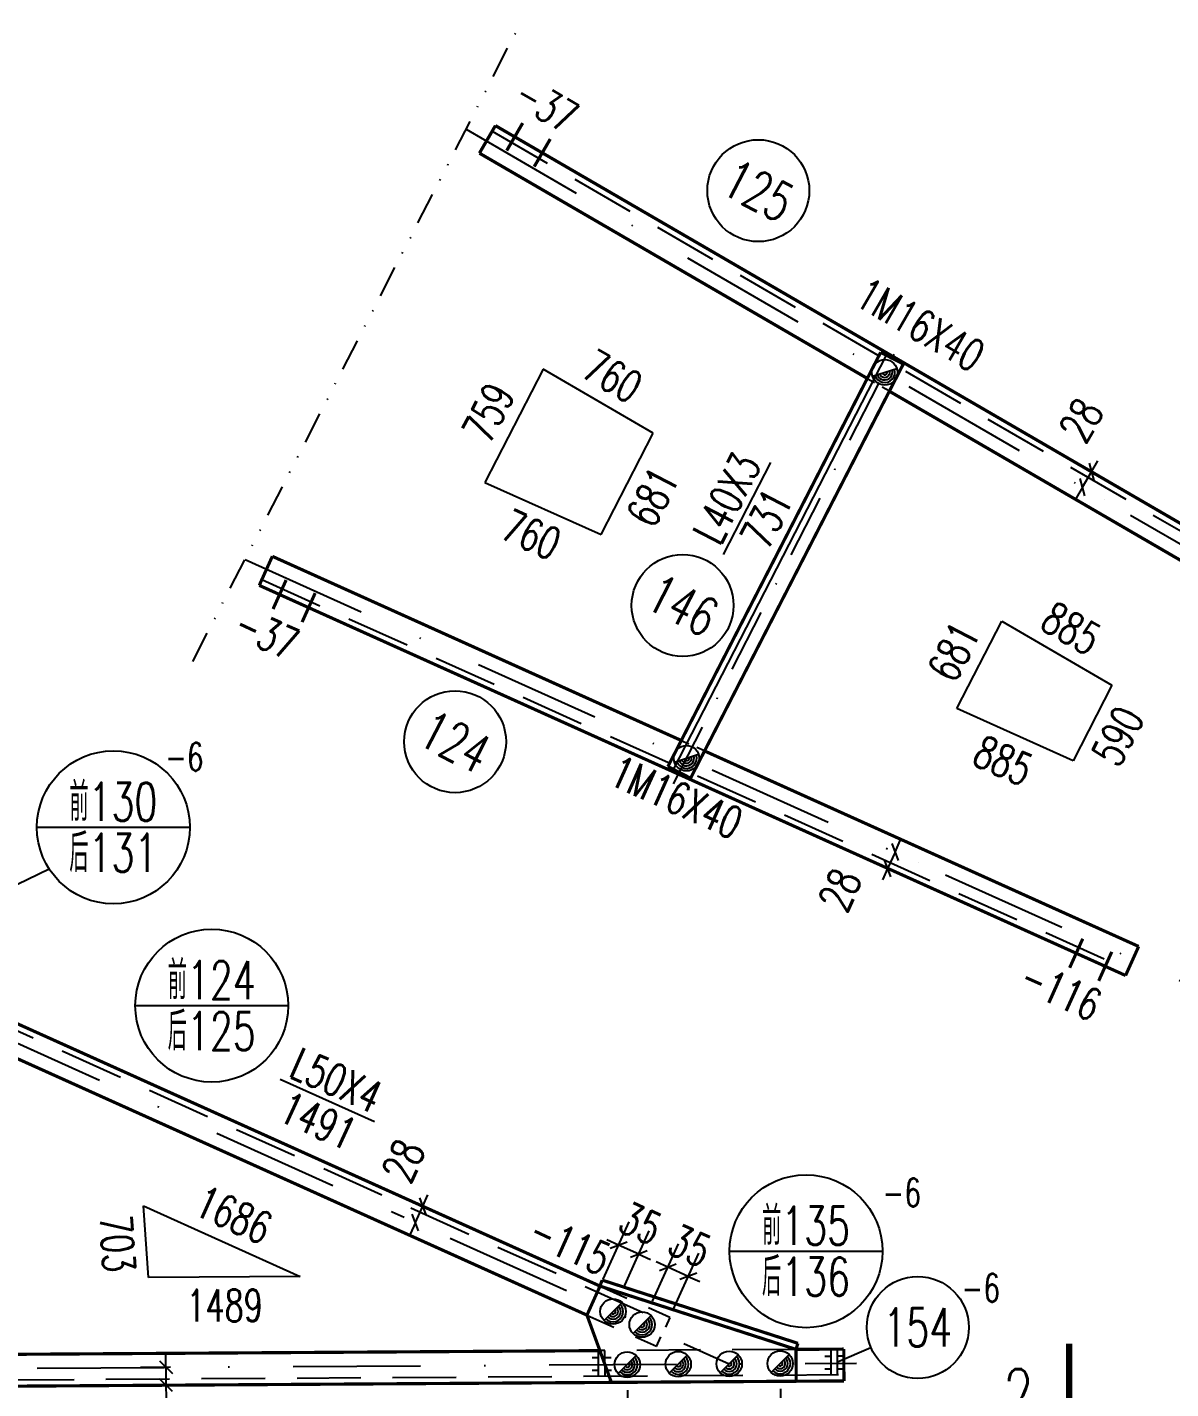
# Model space of a CAD drawing. Header units: millimetres. Extents: x 34238 to 35079, y -7738 to -7144.
# Drawn here: x 34425.4 to 34515.1, y -7504.7 to -7397.9 of the extents above; entities that cross this region are included whole.
import ezdxf
from ezdxf.enums import TextEntityAlignment as Align

# ---------------------------------------------------------------- set-up
doc = ezdxf.new("R2010")
doc.units = ezdxf.units.MM
doc.header["$LTSCALE"] = 10
for name, pattern in [('DASHDOT', [1, 0.5, -0.25, 0, -0.25]), ('DASHDOTX2', [2, 1, -0.5, 0, -0.5]), ('DASHED', [0.75, 0.5, -0.25]), ('DIVIDE2', [0.625, 0.25, -0.125, 0, -0.125, 0, -0.125])]:
    doc.linetypes.add(name, pattern=pattern)
for name, color, linetype in [('$TD_AUDIT_GENERATED_(886)', 4, 'Continuous'), ('1', 1, 'DASHED'), ('2', 1, 'Continuous'), ('3', 1, 'Continuous'), ('4', 2, 'DASHDOTX2'), ('5', 2, 'DASHDOT'), ('7', 3, 'DIVIDE2')]:
    doc.layers.add(name, color=color, linetype=linetype)
doc.styles.add('DXT', font='simplex.shx', dxfattribs={"width": 0.72, "bigfont": 'hztxt.shx'})
doc.styles.get("Standard").update_dxf_attribs({"font": 'SIMPLEX.shx', "width": 0.7, "bigfont": 'gbhzfs.shx'})
doc.dimstyles.new('BZ$0', dxfattribs={"dimtxt": 2.5, "dimasz": 1, "dimexe": 2, "dimexo": 2, "dimgap": 1, "dimtad": 1, "dimdec": 0, "dimlfac": 20, "dimzin": 12, "dimdsep": 46, "dimtxsty": 'DXT', "dimblk": 'OBLIQUE', "dimcen": 0.09, "dimclrd": 1, "dimclre": 1, "dimclrt": 7, "dimadec": 4, "dimazin": 3, "dimtfac": 1.4, "dimtdec": 0, "dimtix": 1, "dimtmove": 2, "dimatfit": 3, "dimldrblk": 'OBLIQUE', "dimfxl": 1, "dimtolj": 1, "dimtzin": 0, "dimarcsym": 0})

# ---------------------------------------------------------------- blocks, each defined once
blk = doc.blocks.new('M16X40')
blk.add_line((-0.141, -0.141), (0.141, 0.141))
blk.add_circle((0, 0), 0.2)
for radius in [0.16, 0.12, 0.08, 0.04]:
    blk.add_arc((0, 0), radius, 225, 45)
blk = doc.blocks.new('_Oblique')
at = {"color": 0, "linetype": 'ByBlock', "lineweight": -2}
blk.add_line((-0.5, -0.5), (0.5, 0.5), dxfattribs=at)
blk = doc.blocks.new('*D51')
at = {"color": 1, "lineweight": -2}
for p, q in [((34436.27, -7503.06), (34436.26, -7502.06)), ((34436.62, -7503.06), (34434.27, -7503.08)), ((34436.27, -7503.06), (34436.27, -7504.46)), ((34436.63, -7504.46), (34434.27, -7504.48)), ((34436.27, -7504.46), (34436.28, -7505.46))]:
    blk.add_line(p, q, dxfattribs=at)
at = {"layer": 'Defpoints', "color": 0}
for p in [(34438.62, -7503.05), (34436.27, -7504.46), (34438.63, -7504.45)]:
    blk.add_point(p, dxfattribs=at)
at = {"color": 1, "lineweight": -2}
for p, rotation in [((34436.27, -7503.06), 270.3615310861658), ((34436.27, -7504.46), 90.36153108616577)]:
    blk.add_blockref('_Oblique', p, dxfattribs=dict(at, rotation=rotation))
at = {"color": 7, "insert": (34438.28, -7507.27), "char_height": 2.5, "attachment_point": 5, "rotation": 270.3615, "style": 'DXT'}
blk.add_mtext('\\A1;28', dxfattribs=at)
blk = doc.blocks.new('*D52')
at = {"color": 1, "lineweight": -2}
for p, q in [((34455.56, -7490.03), (34454.6, -7489.6)), ((34456.43, -7490.42), (34456.84, -7489.51)), ((34454.98, -7491.3), (34454.03, -7490.87)), ((34455.85, -7491.69), (34456.43, -7490.42)), ((34455.85, -7491.69), (34455.44, -7492.61))]:
    blk.add_line(p, q, dxfattribs=at)
at = {"layer": 'Defpoints', "color": 0}
for p in [(34456.43, -7490.42), (34457.38, -7490.85), (34456.8, -7492.12)]:
    blk.add_point(p, dxfattribs=at)
at = {"color": 1, "lineweight": -2}
for p, rotation in [((34456.43, -7490.42), 245.7592798117383), ((34455.85, -7491.69), 65.75927981173828)]:
    blk.add_blockref('_Oblique', p, dxfattribs=dict(at, rotation=rotation))
at = {"color": 7, "insert": (34454.91, -7486.85), "char_height": 2.5, "attachment_point": 5, "rotation": 65.7593, "style": 'DXT'}
blk.add_mtext('\\A1;28', dxfattribs=at)
blk = doc.blocks.new('*D57')
at = {"color": 1, "lineweight": -2}
for p, q in [((34474.47, -7497.87), (34476.49, -7493.38)), ((34476.06, -7498.59), (34478.09, -7494.1)), ((34475.67, -7495.2), (34474.76, -7494.79)), ((34477.27, -7495.92), (34475.67, -7495.2)), ((34477.27, -7495.92), (34478.18, -7496.33))]:
    blk.add_line(p, q, dxfattribs=at)
at = {"layer": 'Defpoints', "color": 0}
for p in [(34475.67, -7495.2), (34473.65, -7499.7), (34475.24, -7500.42)]:
    blk.add_point(p, dxfattribs=at)
at = {"color": 1, "lineweight": -2}
for p, rotation in [((34475.67, -7495.2), 335.752278266224), ((34477.27, -7495.92), 155.752278266224)]:
    blk.add_blockref('_Oblique', p, dxfattribs=dict(at, rotation=rotation))
at = {"color": 7, "insert": (34477.39, -7493.51), "char_height": 2.5, "attachment_point": 5, "rotation": 335.7523, "style": 'DXT'}
blk.add_mtext('\\A1;35', dxfattribs=at)
blk = doc.blocks.new('*D58')
at = {"color": 1, "lineweight": -2}
for p, q in [((34470.59, -7496.13), (34472.62, -7491.63)), ((34471.8, -7493.46), (34470.88, -7493.05)), ((34472.19, -7496.85), (34474.21, -7492.35)), ((34473.39, -7494.18), (34471.8, -7493.46)), ((34473.39, -7494.18), (34474.3, -7494.59))]:
    blk.add_line(p, q, dxfattribs=at)
at = {"layer": 'Defpoints', "color": 0}
for p in [(34471.8, -7493.46), (34469.77, -7497.95), (34471.37, -7498.67)]:
    blk.add_point(p, dxfattribs=at)
at = {"color": 1, "lineweight": -2}
for p, rotation in [((34471.8, -7493.46), 335.752278266224), ((34473.39, -7494.18), 155.752278266224)]:
    blk.add_blockref('_Oblique', p, dxfattribs=dict(at, rotation=rotation))
at = {"color": 7, "insert": (34473.52, -7491.77), "char_height": 2.5, "attachment_point": 5, "rotation": 335.7523, "style": 'DXT'}
blk.add_mtext('\\A1;35', dxfattribs=at)
blk = doc.blocks.new('*D78')
at = {"color": 1, "lineweight": -2}
for p, q in [((34508.91, -7432.77), (34509.42, -7431.9)), ((34508.21, -7433.98), (34508.91, -7432.77)), ((34508.21, -7433.98), (34507.71, -7434.84)), ((34510.64, -7433.77), (34510.64, -7433.77)), ((34509.94, -7434.98), (34509.94, -7434.98))]:
    blk.add_line(p, q, dxfattribs=at)
at = {"layer": 'Defpoints', "color": 0}
for p in [(34508.91, -7432.77), (34508.91, -7432.77), (34508.21, -7433.98)]:
    blk.add_point(p, dxfattribs=at)
at = {"color": 1, "lineweight": -2}
for p, rotation in [((34508.91, -7432.77), 239.8579229236757), ((34508.21, -7433.98), 59.85792292367562)]:
    blk.add_blockref('_Oblique', p, dxfattribs=dict(at, rotation=rotation))
at = {"color": 7, "insert": (34508.11, -7428.73), "char_height": 2.5, "attachment_point": 5, "rotation": 59.8579, "style": 'DXT'}
blk.add_mtext('\\A1;28', dxfattribs=at)
blk = doc.blocks.new('*D112')
at = {"color": 1, "lineweight": -2}
for p, q in [((34493.5, -7462.62), (34493.91, -7461.71)), ((34493.5, -7462.62), (34492.92, -7463.9)), ((34492.92, -7463.9), (34492.51, -7464.81)), ((34495.32, -7463.44), (34495.32, -7463.44)), ((34494.75, -7464.72), (34494.75, -7464.72))]:
    blk.add_line(p, q, dxfattribs=at)
at = {"layer": 'Defpoints', "color": 0}
for p in [(34493.5, -7462.62), (34492.92, -7463.9), (34492.92, -7463.9)]:
    blk.add_point(p, dxfattribs=at)
at = {"color": 1, "lineweight": -2}
for p, rotation in [((34493.5, -7462.62), 245.7593704026724), ((34492.92, -7463.9), 65.7593704026724)]:
    blk.add_blockref('_Oblique', p, dxfattribs=dict(at, rotation=rotation))
at = {"color": 7, "insert": (34489.17, -7465.6), "char_height": 2.5, "attachment_point": 5, "rotation": 65.7594, "style": 'DXT'}
blk.add_mtext('\\A1;28', dxfattribs=at)

msp = doc.modelspace()

# ---------------------------------------------------------------- linework, layer by layer
for p, q in [((34476.11616993, -7456.13605789), (34492.81727915, -7423.6271475)), ((34483.71379632, -7432.04666657), (34480.00096628, -7439.273735)), ((34426.14231599, -7460.67788987), (34438.14231599, -7460.67788987)), ((34433.86458073, -7474.67299225), (34445.86458073, -7474.67299225)), ((34452.63884914, -7483.79382876), (34445.23034914, -7480.45782876)), ((34480.51158213, -7493.94874712), (34492.51158213, -7493.94874712))]:
    msp.add_line(p, q)
at = {"color": 3}
for p, q in [((34412.83875725, -7470.79194832), (34427.10510786, -7463.93772642)), ((34488.98159347, -7502.63141776), (34491.60793665, -7501.50494434))]:
    msp.add_line(p, q, dxfattribs=at)
at = {"const_width": 0.25}
for points in [[(34460.87656769, -7407.76657633), (34462.13190491, -7405.60425126)], [(34462.13190491, -7405.60425126), (34526.62471081, -7443.05272777)], [(34491.32151998, -7425.44448194), (34460.87656769, -7407.76657633)], [(34475.67142726, -7455.90757604), (34492.37253648, -7423.39866565)], [(34492.37253648, -7423.39866565), (34494.15150717, -7424.31259304)], [(34494.15150717, -7424.31259304), (34477.45039795, -7456.82150343)], [(34525.36915733, -7445.21437962), (34493.05342341, -7426.45002633)], [(34444.62145504, -7439.40734903), (34443.59471556, -7441.68711377)], [(34476.72244377, -7453.86175975), (34444.62145504, -7439.40734903)], [(34443.59471556, -7441.68711377), (34511.59608872, -7472.3061218)], [(34512.62215498, -7470.02657332), (34478.54848172, -7454.68407015)], [(34477.45039795, -7456.82150343), (34475.67142726, -7455.90757604)], [(34412.83875725, -7470.79194832), (34470.35348163, -7496.68912841)], [(34511.59608872, -7472.3061218), (34512.62215498, -7470.02657332)], [(34469.31692233, -7498.96387385), (34411.81217732, -7473.07185461)], [(34470.34292232, -7496.68437387), (34470.50710872, -7496.21331467)], [(34470.50710872, -7496.21331467), (34485.87901077, -7501.17647627)], [(34469.31692233, -7498.96387385), (34470.34292233, -7496.68437385)], [(34470.35348163, -7496.68912841), (34485.72538369, -7501.65229002)], [(34471.24156419, -7504.2562903), (34469.31692233, -7498.96387385)], [(34470.32983147, -7501.74919048), (34414.04689176, -7502.10424779)], [(34485.72538369, -7501.65229002), (34485.87901077, -7501.17647627)], [(34489.47538369, -7501.62829002), (34485.72538369, -7501.65229002)], [(34485.72538369, -7501.65229002), (34485.74088369, -7504.15229002)], [(34489.49088369, -7504.12829002), (34489.47538369, -7501.62829002)], [(34414.06266689, -7504.60424143), (34489.49088369, -7504.12829002)], [(34485.74088369, -7504.15229002), (34472.24138369, -7504.23729002)]]:
    msp.add_lwpolyline(points, dxfattribs=at)
at = {"color": 2, "const_width": 0.5}
msp.add_lwpolyline([(34499.17193821, -7509.19452639), (34507.17193821, -7509.19452639), (34507.17193821, -7501.19452639)], dxfattribs=at)
for centre, radius in [((34482.76888568, -7410.70929707), 4), ((34476.82666245, -7443.26419802), 4), ((34458.96383556, -7453.95719565), 4), ((34432.14231599, -7460.67788987), 6), ((34439.86458073, -7474.67299225), 6), ((34486.51158213, -7493.94874712), 6), ((34495.28406163, -7499.92820559), 4)]:
    msp.add_circle(centre, radius)
at = {"layer": '1'}
for p, q in [((34461.88096967, -7406.03689662), (34526.3735593, -7443.4846999)), ((34491.32151998, -7425.44448194), (34491.89304354, -7425.77632048)), ((34493.05342341, -7426.45002633), (34492.48189984, -7426.11818778)), ((34443.80028705, -7441.23116327), (34511.80098699, -7471.85038756)), ((34476.72244377, -7453.86175975), (34477.32504086, -7454.13311328)), ((34478.54848172, -7454.68407015), (34477.94588462, -7454.41271661)), ((34407.62088369, -7468.99079002), (34475.60888369, -7499.60379002)), ((34470.35348163, -7496.68912841), (34472.45388369, -7497.63479002)), ((34475.81438369, -7499.14779002), (34474.15938369, -7498.40279002)), ((34469.31692233, -7498.96387385), (34471.42788369, -7499.91479002)), ((34475.81438369, -7499.14779002), (34475.47538369, -7499.90029002)), ((34485.72538369, -7501.65229002), (34470.32982766, -7501.74918)), ((34474.78788369, -7501.42729002), (34473.13288369, -7500.68229002)), ((34474.78788369, -7501.42729002), (34475.12638369, -7500.67529002)), ((34488.48780359, -7503.63460047), (34488.47540291, -7501.6344899)), ((34488.98779364, -7503.63144556), (34488.9753933, -7501.63138996)), ((34469.72555387, -7502.29150528), (34470.22554426, -7502.28840534)), ((34470.23460445, -7503.74972544), (34470.22220376, -7501.74961487)), ((34470.7345945, -7503.74657053), (34470.72219415, -7501.74651493)), ((34470.72553465, -7502.2853054), (34471.22552505, -7502.28220546)), ((34487.97875302, -7502.17638031), (34488.47874341, -7502.17328037)), ((34488.9787338, -7502.17018043), (34489.47872419, -7502.16708049)), ((34409.05938369, -7504.13579002), (34489.48788369, -7503.62829002)), ((34469.73175376, -7503.29148606), (34470.23174415, -7503.28838612)), ((34470.73173454, -7503.28528618), (34471.23172493, -7503.28218624)), ((34487.9849529, -7503.17636109), (34488.48494329, -7503.17326115)), ((34488.98493368, -7503.17016121), (34489.48492407, -7503.16706127))]:
    msp.add_line(p, q, dxfattribs=at)
at = {"layer": '2', "const_width": 0.25}
for points in [[(34463.01770758, -7407.56412578), (34464.27281632, -7405.40224545)], [(34465.17958791, -7408.81923452), (34466.43514139, -7406.65758267)], [(34444.67729904, -7443.54515602), (34445.70381004, -7441.26583602)], [(34446.95706378, -7444.57189551), (34447.98313004, -7442.29234703)], [(34508.23374049, -7469.42134006), (34507.20700101, -7471.70110481)], [(34510.51306049, -7470.44785107), (34509.48699423, -7472.72739955)]]:
    msp.add_lwpolyline(points, dxfattribs=at)
at = {"layer": '3'}
for p, q in [((34465.87458765, -7424.71504408), (34461.30997728, -7433.60011319)), ((34474.52232523, -7429.73615226), (34465.87458765, -7424.71504408)), ((34470.4279305, -7437.70594095), (34474.52232523, -7429.73615226)), ((34461.30997728, -7433.60011319), (34470.4279305, -7437.70594095)), ((34498.35794562, -7451.34304363), (34501.87382431, -7444.49934338)), ((34501.87382431, -7444.49934338), (34510.51734294, -7449.517722)), ((34510.51734294, -7449.517722), (34507.47122293, -7455.44703131)), ((34507.47122293, -7455.44703131), (34498.35794562, -7451.34304363)), ((34434.9068099, -7495.99710596), (34434.5148099, -7490.38410596)), ((34434.5148099, -7490.38410596), (34446.8133099, -7495.92210596)), ((34446.8133099, -7495.92210596), (34434.9068099, -7495.99710596))]:
    msp.add_line(p, q, dxfattribs=at)
at = {"layer": '4'}
for p, q in [((34459.82911409, -7405.88610885), (34530.93732807, -7447.17557201)), ((34442.48277213, -7439.65097255), (34517.45918381, -7473.41094226)), ((34403.60388369, -7468.16929002), (34480.48238369, -7502.78529002)), ((34406.05388369, -7503.25479002), (34490.48238369, -7502.72229002))]:
    msp.add_line(p, q, dxfattribs=at)
at = {"layer": '5'}
msp.add_line((34476.10394891, -7457.25402508), (34493.71898552, -7422.966144), dxfattribs=at)
at = {"layer": '7'}
msp.add_line((34438.37009886, -7447.65634065), (34463.94178737, -7397.88074074), dxfattribs=at)

# ---------------------------------------------------------------- block references
at = {"layer": '2', "xscale": 4.99999999999977, "yscale": 5, "zscale": 5, "rotation": 332.8086466632467}
for p in [(34492.6908172, -7424.96748603), (34477.13211723, -7455.25268306)]:
    msp.add_blockref('M16X40', p, dxfattribs=at)
at = {"layer": '2', "xscale": 5, "yscale": 5, "zscale": 5}
for p in [(34471.36388369, -7498.67979002), (34473.64388369, -7499.70579002), (34472.48256419, -7502.8482903), (34476.48238369, -7502.81029002), (34480.48238369, -7502.78529002), (34484.48238369, -7502.76029002)]:
    msp.add_blockref('M16X40', p, dxfattribs=at)

# ---------------------------------------------------------------- texts
at = {"layer": '$TD_AUDIT_GENERATED_(886)', "width": 0.7}
msp.add_text('154', height=3, dxfattribs=at).set_placement((34495.28416163, -7499.92831509), align=Align.MIDDLE_CENTER)
at = {"width": 0.7}
for s, rotation, p in [('-37', 329.8581466634, (34465.48971663, -7405.06229402)), ('L40X3', 62.8086466634, (34481.41263863, -7435.43171893)), ('731', 62.8086466634, (34484.52583734, -7437.03109187)), ('-37', 335.7591466633, (34443.64666934, -7446.61430919)), ('-116', 335.7591466633, (34505.98273371, -7474.63639969)), ('L50X4', 335.7594, (34449.13984914, -7481.66982876)), ('1491', 335.7594, (34447.70284914, -7484.86132876)), ('-115', 335.7594, (34467.45988369, -7494.56379002))]:
    msp.add_text(s, height=2.5, rotation=rotation, dxfattribs=at).set_placement(p, align=Align.CENTER)
for s, p in [('125', (34482.76899687, -7410.70935419)), ('146', (34476.82677363, -7443.26425514)), ('124', (34458.96394674, -7453.95725277))]:
    msp.add_text(s, height=3, rotation=332.808646663, dxfattribs=at).set_placement(p, align=Align.MIDDLE_CENTER)
for p in [(34436.19752253, -7456.25575239), (34492.51158213, -7490.44874712), (34498.71256163, -7497.92820559)]:
    msp.add_text('-6', height=2.2, dxfattribs=at).set_placement(p)
for s, p in [('\\M+5C7B0130', (34432.14231599, -7460.17788987)), ('\\M+5BAF3131', (34432.14231599, -7464.17788987)), ('\\M+5C7B0124', (34439.86458073, -7474.17299225)), ('\\M+5BAF3125', (34439.86458073, -7478.17299225)), ('\\M+5C7B0135', (34486.51158213, -7493.44874712)), ('\\M+5BAF3136', (34486.51158213, -7497.44874712))]:
    msp.add_text(s, height=3, dxfattribs=at).set_placement(p, align=Align.CENTER)
at = {"color": 2, "width": 0.7}
msp.add_text('2', height=4, rotation=359.9999999998, dxfattribs=at).set_placement((34503.17193821, -7505.19452639), align=Align.MIDDLE)
at = {"layer": '3', "width": 0.7}
for rotation, p in [(329.8581466632, (34494.47093888, -7422.96494606)), (335.7591466633, (34475.51445568, -7460.14557343))]:
    msp.add_text('1M16X40', height=2.5, rotation=rotation, dxfattribs=at).set_placement(p, align=Align.BOTTOM_CENTER)
for s, rotation, p in [('760', 329.8581466634, (34470.7008798, -7426.36087255)), ('759', 62.8086466634, (34462.70279712, -7428.70061494)), ('681', 62.8086466634, (34475.58832657, -7435.32041954)), ('760', 335.7591466633, (34464.43208126, -7438.84436843)), ('885', 329.8581466634, (34506.697448, -7446.14380096)), ('681', 62.8086466634, (34499.22639962, -7447.46422981)), ('590', 62.8086466634, (34512.10748164, -7454.08174959)), ('885', 335.7591466633, (34501.47715266, -7456.58637272)), ('1686', 335.7594, (34441.0748099, -7492.24110596)), ('703', 273.9943999999, (34431.2193099, -7493.43460596)), ('1489', 0.3614, (34440.8823099, -7499.45960596))]:
    msp.add_text(s, height=2.5, rotation=rotation, dxfattribs=at).set_placement(p, align=Align.CENTER)

# ---------------------------------------------------------------- dimensions: what is measured, and where the dimension line sits
at = {"color": 3}
for base, p1, p2, angle, picture, middle in [((34508.91417311, -7432.76890393), (34508.21122046, -7433.97950463), (34508.91417037, -7432.76890234), 59.8579229239, '*D78', (34508.11470351, -7428.73156389)), ((34492.92205421, -7463.89775612), (34493.49680444, -7462.62129278), (34492.92205132, -7463.89775481), 245.7593704027, '*D112', (34489.17441366, -7465.59906637)), ((34456.4256718, -7490.41793028), (34456.80434198, -7492.12380349), (34457.37913868, -7490.84725004), 65.7592798117, '*D52', (34454.90864188, -7486.85029149)), ((34436.27487961, -7504.46404422), (34438.61979155, -7503.04942581), (34438.62862406, -7504.44919211), 270.3615310862, '*D51', (34438.28339996, -7507.26747814))]:
    dim = msp.add_linear_dim(base=base, p1=p1, p2=p2, angle=angle, text='28', dimstyle='BZ$0', dxfattribs=at)
    dim.commit()
    dim.dimension.update_dxf_attribs({"geometry": picture, "text_midpoint": middle, "dimtype": 129})
for p1, p2, picture, middle in [((34471.3668493, -7498.6727212), (34469.77104567, -7497.95394041), '*D58', (34473.51818329, -7491.76557485)), ((34475.24256866, -7500.41717747), (34473.64676503, -7499.69839668), '*D57', (34477.39390265, -7493.51003112))]:
    dim = msp.add_aligned_dim(p1=p1, p2=p2, distance=-4.9313021, text='35', dimstyle='BZ$0', dxfattribs=at)
    dim.commit()
    dim.dimension.update_dxf_attribs({"geometry": picture, "text_midpoint": middle})
msp.add_aligned_dim(p1=(34472.48256419, -7502.8482903), p2=(34484.48238369, -7502.76029002), distance=-6.7794429, text='80X3', dimstyle='BZ$0', dxfattribs=at).render()

doc.saveas('drawing.dxf')
